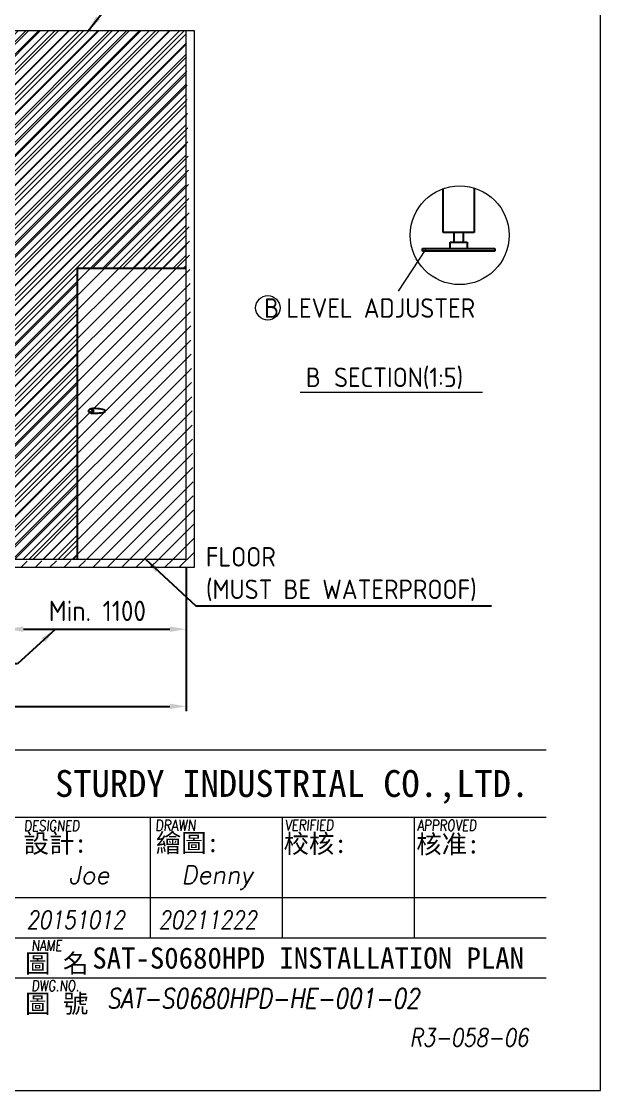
# Model space of a CAD drawing. Header units: millimetres. Extents: x -358422 to 32356, y 0 to 54379.
# Drawn here: x 12556 to 16115, y 0 to 6576 of the extents above; entities that cross this region are included whole.
import ezdxf

# ---------------------------------------------------------------- set-up
doc = ezdxf.new("R2010")
doc.units = ezdxf.units.MM
doc.header["$MEASUREMENT"] = 0
doc.linetypes.add('HIDDEN', pattern=[9.525, 6.35, -3.175])
doc.layers.get('0').update_dxf_attribs({"lineweight": 25})
for name, color, linetype, lineweight in [('D', 3, 'Continuous', 13), ('DIM', 3, 'Continuous', 9), ('F', 7, 'Continuous', 15), ('H', 2, 'HIDDEN', 15), ('S', 4, 'Continuous', 15), ('T', 4, 'Continuous', 15)]:
    doc.layers.add(name, color=color, linetype=linetype, lineweight=lineweight)
doc.styles.get("Standard").update_dxf_attribs({"font": 'KAIU.TTF'})
doc.styles.add('STU25', font='isocp2.shx')
doc.styles.add('Text', font='romans.shx', dxfattribs={"width": 0.8, "oblique": 10})
doc.dimstyles.new('STU25', dxfattribs={"dimscale": 50, "dimtxt": 2.5, "dimasz": 2, "dimexe": 0.6, "dimexo": 1, "dimgap": 1, "dimtad": 1, "dimdsep": 46, "dimtxsty": 'STU25', "dimcen": 2, "dimazin": 2, "dimtfac": 1, "dimtmove": 0, "dimatfit": 3, "dimfxl": 0, "dimtolj": 1, "dimtzin": 0, "dimarcsym": 0})
doc.dimstyles.new('STU25$7', dxfattribs={"dimscale": 50, "dimtxt": 2.5, "dimasz": 2, "dimexe": 1.25, "dimexo": 0.625, "dimgap": 1, "dimtad": 0, "dimdec": 4, "dimdsep": 46, "dimtxsty": 'STU25', "dimcen": 2.5, "dimazin": 2, "dimtfac": 1, "dimtdec": 4, "dimtmove": 0, "dimatfit": 3, "dimfxl": 0, "dimtolj": 1, "dimtzin": 0, "dimarcsym": 0})

# ---------------------------------------------------------------- blocks, each defined once
blk = doc.blocks.new('*D5')
at = {"layer": 'D', "color": 0, "lineweight": -2}
for p, q in [((12468.9, 3241.3), (12468.9, 2807.8)), ((13568.9, 3218.3), (13568.9, 2807.8)), ((12568.9, 2837.8), (13468.9, 2837.8))]:
    blk.add_line(p, q, dxfattribs=at)
at = {"layer": 'D', "color": 0}
for points in [[(12568.9, 2854.4), (12568.9, 2821.1), (12468.9, 2837.8)], [(13468.9, 2854.4), (13468.9, 2821.1), (13568.9, 2837.8)]]:
    blk.add_solid(points, dxfattribs=at)
at = {"layer": 'Defpoints', "color": 0}
for p in [(12468.9, 3291.3), (13568.9, 3268.3), (13568.9, 2837.8)]:
    blk.add_point(p, dxfattribs=at)
at = {"layer": 'D', "color": 0, "insert": (13022.7, 2950.3), "char_height": 125, "attachment_point": 5, "style": 'STU25'}
blk.add_mtext('\\A1;Min. 1100', dxfattribs=at)
blk = doc.blocks.new('新駿LOGO')
at = {"insert": (-455.51, -439.78), "char_height": 3, "attachment_point": 1, "style": 'STU25'}
blk.add_mtext('{\\f標楷體|b0|i0|c136|p65;STURDY\\H0.9667x; \\H1.034x;INDUSTRIAL CO.,LTD.}', dxfattribs=at)
blk = doc.blocks.new('*D18')
at = {"layer": 'D', "color": 0, "lineweight": -2}
for p, q in [((9628.9, 3218.3), (9628.9, 2333.2)), ((13568.9, 3218.3), (13568.9, 2333.2)), ((9728.9, 2363.2), (13468.9, 2363.2))]:
    blk.add_line(p, q, dxfattribs=at)
at = {"layer": 'D', "color": 0}
for points in [[(9728.9, 2379.9), (9728.9, 2346.6), (9628.9, 2363.2)], [(13468.9, 2379.9), (13468.9, 2346.6), (13568.9, 2363.2)]]:
    blk.add_solid(points, dxfattribs=at)
at = {"layer": 'Defpoints', "color": 0}
for p in [(9628.9, 3268.3), (13568.9, 3268.3), (13568.9, 2363.2)]:
    blk.add_point(p, dxfattribs=at)
at = {"layer": 'D', "color": 0, "insert": (10758.2, 2550.7), "char_height": 125, "attachment_point": 1, "style": 'STU25'}
blk.add_mtext('\\A1;3940(STERILIZE SPACE)', dxfattribs=at)

msp = doc.modelspace()

# ---------------------------------------------------------------- hatches: boundary and pattern name
at = {"layer": 'DIM'}
h = msp.add_hatch(dxfattribs=at)
h.set_pattern_fill('ANSI31', color=256, scale=350, style=0)
h.set_pattern_definition([(45, (-19603.777, -2234.737), (-30.93592, 30.93592), [])])
h.paths.add_polyline_path([(10728.92, 5341.335), (10728.92, 3268.335), (10298.136, 3268.335), (10298.136, 5055.269), (9628.92, 5055.269), (9628.92, 6518.335), (13568.92, 6518.335), (13568.92, 5055.269), (12899.705, 5055.269), (12899.705, 3268.335), (12468.92, 3268.335), (12468.92, 5341.335)])
edge = h.paths.add_edge_path(flags=16)
edge.add_line((12468.92, 3291.335), (12468.92, 3268.335))
edge.add_line((10728.92, 3291.335), (10728.92, 3268.335))
at = {"layer": 'H', "ltscale": 4}
h = msp.add_hatch(dxfattribs=at)
h.set_pattern_fill('ANSI31', color=256, scale=500, style=0)
h.set_pattern_definition([(45, (4878.89, 20733.76), (-44.19417, 44.19417), [])])
h.paths.add_polyline_path([(13618.92, 6518.335), (13568.92, 6518.335)], flags=16)
h.paths.add_polyline_path([(13618.92, 6518.335), (13568.92, 6518.335)], flags=0)
h.paths.add_polyline_path([(13618.92, 6518.335), (13568.92, 6518.335)], flags=0)
h.paths.add_polyline_path([(13618.92, 6518.335), (13568.92, 6518.335)], flags=0)
h.paths.add_polyline_path([(13618.92, 6518.335), (13568.92, 6518.335)], flags=0)
h.paths.add_polyline_path([(13618.92, 6518.335), (13568.92, 6518.335)], flags=0)
h.paths.add_polyline_path([(13618.92, 6518.335), (13568.92, 6518.335)], flags=0)
h.paths.add_polyline_path([(13618.92, 6518.335), (13568.92, 6518.335)], flags=0)
edge = h.paths.add_edge_path()
edge.add_line((9628.92, 3268.335), (9628.92, 6518.335))
edge.add_line((9578.92, 3218.335), (9578.92, 6518.335))
edge.add_line((9628.92, 3268.335), (13568.92, 3268.335))
edge.add_line((9578.92, 3218.335), (13618.92, 3218.335))
edge.add_line((13618.92, 6518.335), (13568.92, 6518.335))
edge.add_line((13568.92, 5268.335), (13568.92, 5278.335))
edge.add_line((13568.92, 3268.335), (13568.92, 6518.335))
edge.add_line((13618.92, 3218.335), (13618.92, 6518.335))

# ---------------------------------------------------------------- linework, layer by layer
at = {"linetype": 'Continuous'}
for p, q in [((15148.081, 5278.328), (15148.081, 5547.152)), ((15338.081, 5551.128), (15338.081, 5278.328)), ((15338.081, 5278.328), (15148.081, 5278.328)), ((15213.081, 5278.328), (15213.081, 5218.328)), ((15273.081, 5218.328), (15273.081, 5278.328)), ((15191.12, 5178.328), (15191.12, 5218.328)), ((15191.12, 5218.328), (15295.043, 5218.328)), ((15295.043, 5218.328), (15295.043, 5178.328)), ((15020.581, 5163.328), (15020.581, 5178.328)), ((15020.581, 5178.328), (15465.581, 5178.328)), ((15465.581, 5163.328), (15020.581, 5163.328)), ((15465.581, 5178.328), (15465.581, 5163.328))]:
    msp.add_line(p, q, dxfattribs=at)
for p, q in [((12899.705, 5055.269), (12899.705, 3268.335)), ((13568.92, 5055.269), (12899.705, 5055.269))]:
    msp.add_line(p, q)
msp.add_circle((12983.328, 4180.168), 13.838)
for centre, radius, start, end in [((13002.958, 3942.285), 252.485, 75.6565542, 94.4590649), ((13002.958, 4418.05), 252.485, 265.5409351, 284.3434458), ((13062.344, 4180.168), 7.438, 272.8712944, 87.1287056)]:
    msp.add_arc(centre, radius, start, end)
at = {"layer": 'D', "linetype": 'Continuous'}
msp.add_line((15038.516, 5172.028), (14871.69, 4916.533), dxfattribs=at)
at = {"layer": 'D'}
msp.add_line((14269.864, 4295.739), (15388.776, 4295.739), dxfattribs=at)
for centre, radius in [((15249.116, 5260.715), 303.734), ((14070.04, 4814.212), 75)]:
    msp.add_circle(centre, radius, dxfattribs=at)
at = {"layer": 'F', "color": 7}
for p, q in [((8575.085, 2094.915), (15780.085, 2094.915)), ((8575.085, 1682.415), (15780.085, 1682.415)), ((13346.335, 1682.415), (13346.335, 939.915)), ((14157.585, 1682.415), (14157.585, 939.915)), ((14968.835, 1682.415), (14968.835, 939.915)), ((8575.085, 1187.415), (15780.085, 1187.415)), ((11820.085, 1187.415), (15780.085, 1187.415)), ((12535.085, 1187.415), (15780.085, 1187.415)), ((8575.085, 939.915), (15780.085, 939.915)), ((15780.085, 692.415), (8575.085, 692.415))]:
    msp.add_line(p, q, dxfattribs=at)
at = {"layer": 'F', "color": 6}
msp.add_lwpolyline([(0, 11330), (0, 0), (16115, 0), (16115, 11330)], close=True, dxfattribs=at)
at = {"layer": 'S', "linetype": 'Continuous'}
for p, q in [((13618.92, 6518.335), (9578.92, 6518.335)), ((13568.92, 3268.335), (13568.92, 6518.335)), ((13618.92, 6518.335), (13568.92, 6518.335)), ((13618.92, 3218.335), (13618.92, 6518.335)), ((9628.92, 3268.335), (13568.92, 3268.335)), ((9578.92, 3218.335), (13618.92, 3218.335))]:
    msp.add_line(p, q, dxfattribs=at)
at = {"layer": 'S'}
for p, q in [((13618.92, 6518.335), (13568.92, 6518.335)), ((13618.92, 6518.335), (13568.92, 6518.335)), ((13568.92, 5268.335), (13568.92, 5278.335))]:
    msp.add_line(p, q, dxfattribs=at)

# ---------------------------------------------------------------- block references
at = {"xscale": 55.00000000000001, "yscale": 55.00000000000001, "zscale": 55.00000000000001}
msp.add_blockref('新駿LOGO', (37815.776, 26159.148), dxfattribs=at)

# ---------------------------------------------------------------- texts
at = {"layer": 'D', "color": 4}
msp.add_text('SAT-S0680HPD INSTALLATION PLAN', height=130, dxfattribs=at).set_placement((12991.73, 750.436))
at = {"layer": 'D', "color": 11, "char_height": 120, "attachment_point": 1}
for s, insert in [('{\\Fisocp2.shx;\\C3;B\\f???|b0|i0|c0|p65; \\Fisocp2.shx;LEVEL ADJUSTER}', (14047.539, 4872.855)), ('{\\Fisocp2.shx;B} {\\Fisocp2.shx;SECTION(1:5)}', (14303.949, 4446.88)), ('{\\Fisocp2.shx;\\C3;FLOOR \\P(MUST BE WATERPROOF)}', (13689.842, 3343.062))]:
    msp.add_mtext(s, dxfattribs=dict(at, insert=insert))
at = {"layer": 'F', "color": 1, "lineweight": 15, "style": 'Text', "oblique": 5, "width": 0.8}
for s, height, p in [('DESIGNED', 66, (12571.228, 1595.66)), ('DRAWN', 68.4995, (13377.828, 1596.886)), ('VERIFIED', 66, (14174.64, 1599.951)), ('APPROVED', 66, (14987.512, 1598.425)), ('NAME', 66, (12617.583, 859.66)), ('DWG.NO.', 66, (12617.583, 612.16))]:
    msp.add_text(s, height=height, dxfattribs=at).set_placement(p)
at = {"layer": 'F', "lineweight": -3}
for s, p in [('設計:', (12569.668, 1463.364)), ('繪圖:', (13382.401, 1466.498)), ('校核:', (14167.243, 1461.624)), ('核准:', (14982.656, 1458.567)), ('圖 名', (12578.448, 725.419)), ('圖 號', (12578.448, 477.919))]:
    msp.add_text(s, height=114.1659, dxfattribs=at).set_placement(p)
at = {"layer": 'T', "lineweight": 20, "style": 'Text', "oblique": 10}
for s, p in [('Denny', (13539.49, 1272.557)), ('Joe', (12846.571, 1270.757))]:
    msp.add_text(s, height=110, dxfattribs=at).set_placement(p)
at = {"layer": 'T', "lineweight": 20, "style": 'Text', "oblique": 10, "width": 0.8}
for s, height, p in [('20151012', 110, (12587.455, 995.144)), ('20211222', 110, (13398.705, 995.144)), ('SAT-S0680HPD-HE-001-02', 121, (13080.864, 506.22))]:
    msp.add_text(s, height=height, dxfattribs=at).set_placement(p)
at = {"layer": 'T', "linetype": 'Continuous', "lineweight": 20, "insert": (14942.681, 381.362), "char_height": 110, "attachment_point": 1, "style": 'Text'}
msp.add_mtext('R3-058-06', dxfattribs=at)

# ---------------------------------------------------------------- dimensions: what is measured, and where the dimension line sits
at = {"layer": 'D'}
for base, p1, text, picture, middle in [((13568.92, 2837.761), (12468.92, 3291.335), 'Min. <>', '*D5', (13022.668, 2837.761)), ((13568.92, 2363.217), (9628.92, 3268.335), '<>(STERILIZE SPACE)', '*D18', (11608.41, 2363.217))]:
    dim = msp.add_linear_dim(base=base, p1=p1, p2=(13568.92, 3268.335), text=text, dimstyle='STU25', dxfattribs=at)
    dim.commit()
    dim.dimension.update_dxf_attribs({"geometry": picture, "text_midpoint": middle, "dimtype": 160})

# ---------------------------------------------------------------- leaders
for points in [[(12965.667, 6518.335), (13108.958, 6700.014), (14063.127, 6700.014)], [(13318.733, 3268.335), (13627.829, 2981.386), (15443.77, 2981.386)], [(12764.603, 2837.761), (12532.418, 2625.084), (10716.972, 2625.084)]]:
    msp.add_leader(points, dimstyle='STU25$7', override={"dimgap": 1, "dimtad": 0}, dxfattribs=at)

doc.saveas('drawing.dxf')
